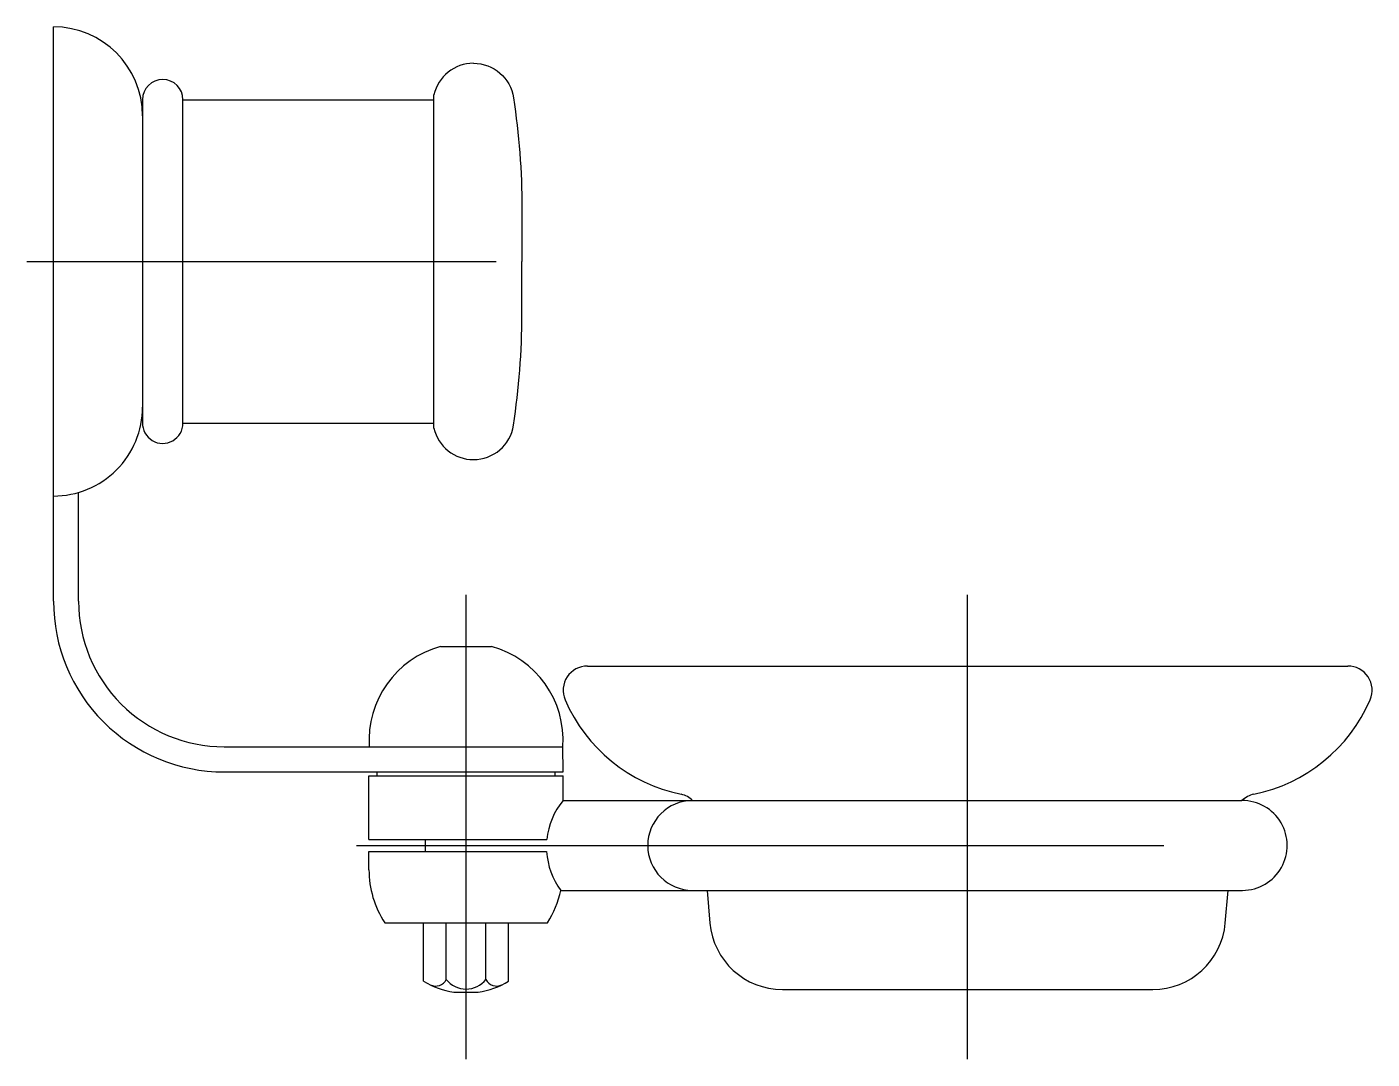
# Model space of a CAD drawing. Extents: x -591.98 to -591.813, y 0.496 to 0.624.
import ezdxf

# ---------------------------------------------------------------- set-up
doc = ezdxf.new("R2010")
doc.units = 0
doc.header["$LTSCALE"] = 0.2
doc.header["$MEASUREMENT"] = 0
doc.linetypes.add('AXES', pattern=[0.54, 0.3, -0.08, 0.08, -0.08])
doc.linetypes.add('CONTINU', pattern=[0])
doc.layers.get('0').update_dxf_attribs({"linetype": 'CONTINUOUS'})
doc.layers.add('DECA_EIXOS', color=5, linetype='AXES')

msp = doc.modelspace()

# ---------------------------------------------------------------- linework, layer by layer
at = {"linetype": 'CONTINU'}
for points in [[(-591.97622, 0.55266), (-591.97622, 0.62378)], [(-591.9652, 0.61476), (-591.9652, 0.57477)], [(-591.96019, 0.61476), (-591.92912, 0.61476)], [(-591.96019, 0.5747), (-591.96019, 0.61476)], [(-591.92912, 0.57409), (-591.92912, 0.61536)], [(-591.96019, 0.5747), (-591.92912, 0.5747)], [(-591.97312, 0.55266), (-591.97312, 0.56613)], [(-591.92829, 0.54705), (-591.92198, 0.54705)], [(-591.91011, 0.54463), (-591.81596, 0.54463)], [(-591.95509, 0.53463), (-591.92514, 0.53463)], [(-591.92514, 0.53463), (-591.91315, 0.53463)], [(-591.91312, 0.53152), (-591.91315, 0.53463)], [(-591.95509, 0.53152), (-591.91958, 0.53152)], [(-591.93615, 0.53102), (-591.93615, 0.53152)], [(-591.91958, 0.53152), (-591.91312, 0.53152)], [(-591.91412, 0.53102), (-591.91412, 0.53152)], [(-591.93716, 0.53102), (-591.91412, 0.53102)], [(-591.93716, 0.52316), (-591.93716, 0.53102)], [(-591.91412, 0.53102), (-591.91312, 0.53102)], [(-591.91312, 0.52797), (-591.91312, 0.53102)], [(-591.91312, 0.52797), (-591.82906, 0.52797)], [(-591.93716, 0.52316), (-591.91514, 0.52316)], [(-591.93014, 0.52166), (-591.93014, 0.52316)], [(-591.93716, 0.51941), (-591.93716, 0.52166)], [(-591.93716, 0.52166), (-591.91517, 0.52166)], [(-591.91339, 0.51685), (-591.83078, 0.51685)], [(-591.89529, 0.51685), (-591.89494, 0.5128)], [(-591.83113, 0.5128), (-591.83078, 0.51685)], [(-591.83078, 0.51685), (-591.82898, 0.51685)], [(-591.93521, 0.51284), (-591.91988, 0.51284)], [(-591.9304, 0.50561), (-591.9304, 0.51284)], [(-591.92759, 0.50583), (-591.92759, 0.51284)], [(-591.92268, 0.50583), (-591.92268, 0.51284)], [(-591.91988, 0.50561), (-591.91988, 0.51284)], [(-591.91988, 0.51284), (-591.91507, 0.51284)], [(-591.92664, 0.50423), (-591.92363, 0.50423)], [(-591.88596, 0.50457), (-591.84011, 0.50457)]]:
    msp.add_lwpolyline(points, dxfattribs=at)
for points in [[(-591.9652, 0.61276, 0.414206), (-591.97622, 0.62378)], [(-591.92423, 0.61927, 0.350191), (-591.92912, 0.61536)], [(-591.92423, 0.61927, -0.370145), (-591.91927, 0.61501, -0.038213), (-591.91822, 0.60129), (-591.91822, 0.59473)], [(-591.96019, 0.61476, 0.999985), (-591.9652, 0.61476)], [(-591.92423, 0.57019, 0.370145), (-591.91927, 0.57444, 0.038213), (-591.91822, 0.58816), (-591.91822, 0.59473)], [(-591.97622, 0.56568, 0.414216), (-591.9652, 0.5767)], [(-591.9652, 0.57477, 1.01428), (-591.96019, 0.5747)], [(-591.92912, 0.57409, 0.350182), (-591.92423, 0.57019)], [(-591.97622, 0.55266, 0.414214), (-591.95509, 0.53152)], [(-591.97312, 0.55266, 0.414214), (-591.95509, 0.53463)], [(-591.92829, 0.54705, 0.357459), (-591.93712, 0.53463)], [(-591.91315, 0.53463, 0.357459), (-591.92198, 0.54705)], [(-591.91011, 0.54463, 0.539194), (-591.91287, 0.54044)], [(-591.81319, 0.54045, 0.539193), (-591.81596, 0.54463)], [(-591.91287, 0.54044, 0.245322), (-591.89849, 0.52875)], [(-591.82758, 0.52875, 0.245404), (-591.81319, 0.54045)], [(-591.89709, 0.52797, 0.14197), (-591.89849, 0.52875)], [(-591.82758, 0.52875, 0.141968), (-591.82906, 0.52797)], [(-591.91312, 0.52797, 0.148807), (-591.91514, 0.52316)], [(-591.89709, 0.52797, 1), (-591.89709, 0.51685)], [(-591.82898, 0.51685, 1), (-591.82906, 0.52797)], [(-591.91517, 0.52166, 0.146119), (-591.91339, 0.51685)], [(-591.93716, 0.51941, 0.145357), (-591.93521, 0.51284)], [(-591.91507, 0.51284, 0.091063), (-591.91339, 0.51685)], [(-591.89494, 0.5128, 0.388977), (-591.88596, 0.50457)], [(-591.84011, 0.50457, 0.38888), (-591.83113, 0.5128)], [(-591.9304, 0.50561, 0.100878), (-591.92664, 0.50423)], [(-591.92957, 0.50515, 0.416496), (-591.92759, 0.50583)], [(-591.92759, 0.50583, 0.490626), (-591.92268, 0.50583)], [(-591.92363, 0.50423, 0.100878), (-591.91988, 0.50561)], [(-591.92268, 0.50583, 0.416783), (-591.9207, 0.50515)]]:
    msp.add_lwpolyline(points, format="xyb", dxfattribs=at)
at = {"layer": 'DECA_EIXOS'}
for points in [[(-591.97952, 0.59473), (-591.92143, 0.59473)], [(-591.92514, 0.49595), (-591.92514, 0.55344)], [(-591.86303, 0.49595), (-591.86303, 0.55344)], [(-591.93872, 0.52241), (-591.8147, 0.52241)]]:
    msp.add_lwpolyline(points, dxfattribs=at)

doc.saveas('drawing.dxf')
